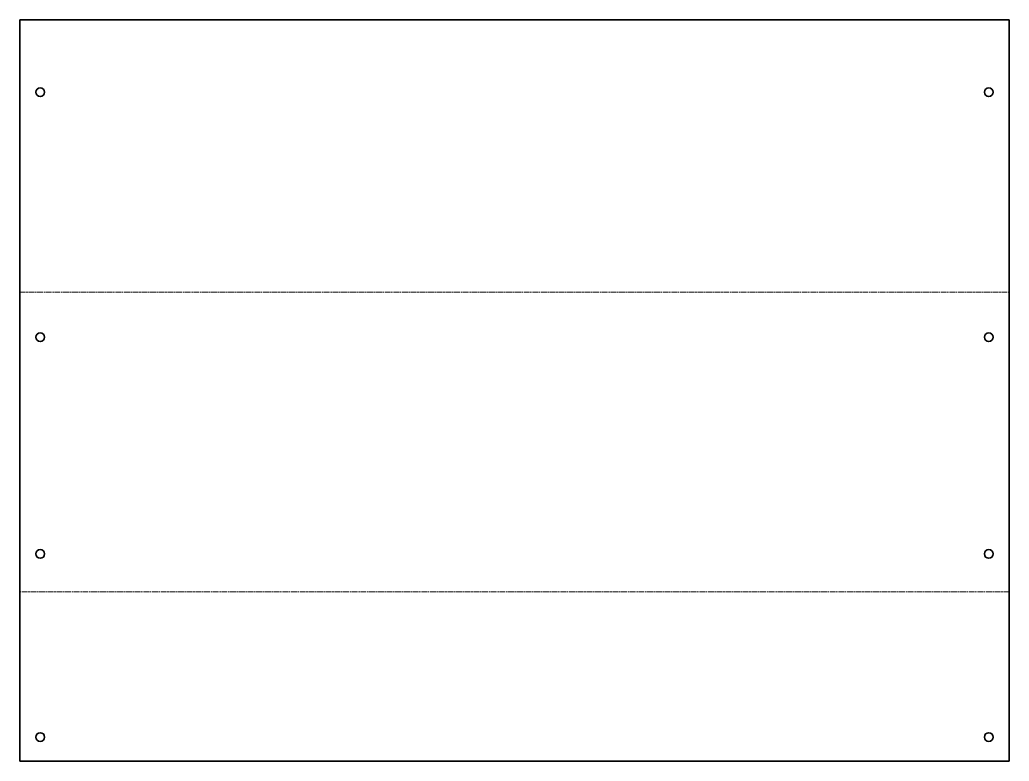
# Model space of a CAD drawing. Header units: millimetres. Extents: x 0 to 410, y 0 to 307.
import ezdxf

# ---------------------------------------------------------------- set-up
doc = ezdxf.new("R2010")
doc.units = ezdxf.units.MM
doc.linetypes.add('Chain', pattern=[13.68, 9.12, -1.14, 2.28, -1.14])
doc.layers.add('SIMUMAK Bend Centerline (ISO)', color=7, linetype='Chain', lineweight=9)
doc.layers.add('SIMUMAK Visible (ISO)', color=7, linetype='Continuous', lineweight=35)

# ---------------------------------------------------------------- blocks, each defined once
blk = doc.blocks.new('TRC-COM-0031-TAPA01_Sheet_VIEW1')
at = {"layer": 'SIMUMAK Bend Centerline (ISO)', "ltscale": 0.263158}
for p, q in [((-205, 40.78), (205, 40.78)), ((205, -83.41), (-205, -83.41))]:
    blk.add_line(p, q, dxfattribs=at)
at = {"layer": 'SIMUMAK Visible (ISO)'}
for p, q in [((-205, 153.49), (-205, -153.49)), ((205, 153.49), (-205, 153.49)), ((205, -153.49), (205, 153.49)), ((205, -153.49), (-205, -153.49))]:
    blk.add_line(p, q, dxfattribs=at)
for centre in [(-196.5, 123.49), (196.5, 123.49), (-196.5, 22.07), (196.5, 22.07), (-196.5, -67.67), (196.5, -67.67), (-196.5, -143.49), (196.5, -143.49)]:
    blk.add_circle(centre, 1.8, dxfattribs=at)

msp = doc.modelspace()

# ---------------------------------------------------------------- block references
msp.add_blockref('TRC-COM-0031-TAPA01_Sheet_VIEW1', (205, 153.49))

doc.saveas('drawing.dxf')
